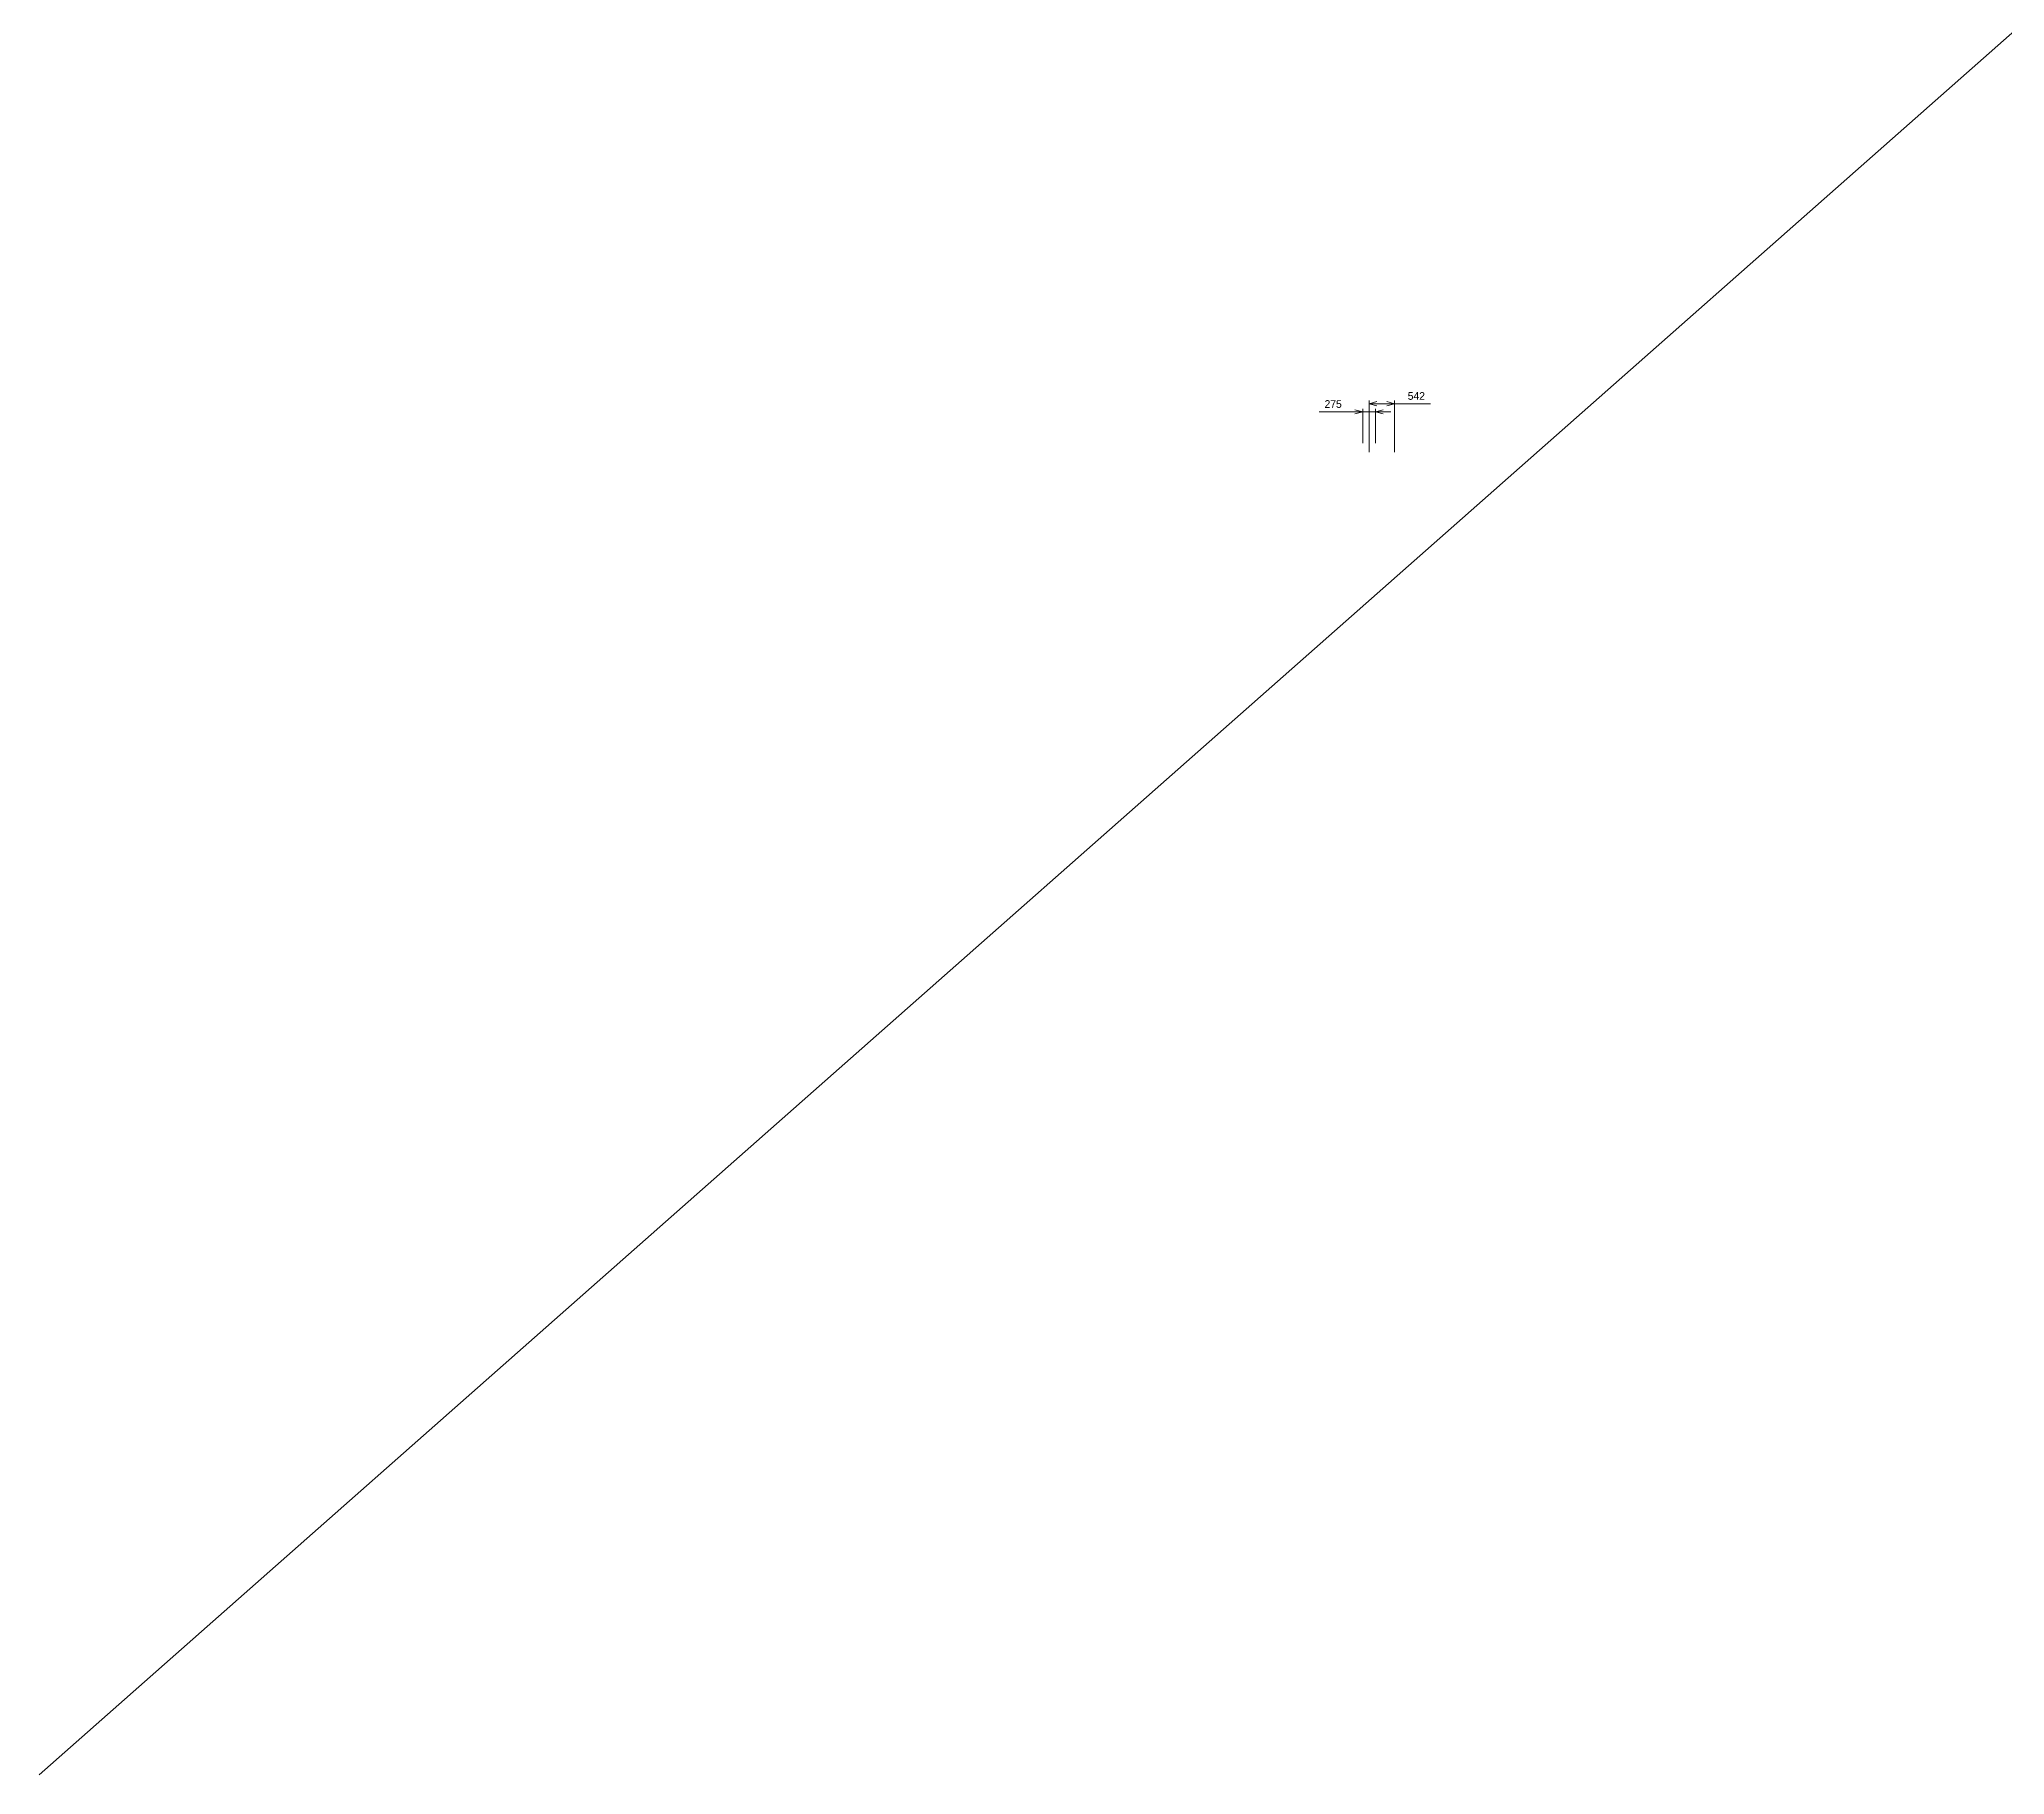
# Model space of a CAD drawing. Header units: inches. Extents: x 702888 to 852715, y 9845 to 271320.
# Drawn here: x 727325 to 769385, y 146511 to 183649 of the extents above; entities that cross this region are included whole.
import ezdxf

# ---------------------------------------------------------------- set-up
doc = ezdxf.new("R2010")
doc.units = ezdxf.units.IN
doc.header["$MEASUREMENT"] = 0
doc.header["$PDMODE"] = 34
doc.layers.get('0').update_dxf_attribs({"lineweight": 5})
doc.layers.get('Defpoints').update_dxf_attribs({"lineweight": 5})
doc.layers.add('AIR PIPE', color=120, linetype='Continuous', lineweight=5)
doc.dimstyles.new('D1', dxfattribs={"dimscale": 66, "dimtxt": 2.5, "dimasz": 2.5, "dimexe": 1, "dimexo": 1, "dimgap": 1.25, "dimtad": 1, "dimdec": 0, "dimdsep": 46, "dimtxsty": 'Standard', "dimblk": 'OPEN30', "dimcen": 2.5, "dimclrd": 150, "dimclre": 150, "dimclrt": 140, "dimadec": 0, "dimazin": 0, "dimtfac": 1, "dimtdec": 0, "dimtmove": 0, "dimatfit": 3, "dimfxl": 1, "dimtfill": 1, "dimlwd": 13, "dimlwe": 13, "dimarcsym": 0})

# ---------------------------------------------------------------- blocks, each defined once
blk = doc.blocks.new('_Open30')
at = {"color": 0, "linetype": 'ByBlock', "lineweight": -2}
for p, q in [((-1, 0.27), (0, 0)), ((0, 0), (-1, -0.27)), ((0, 0), (-1, 0))]:
    blk.add_line(p, q, dxfattribs=at)
blk = doc.blocks.new('*D258')
at = {"layer": 'AIR PIPE', "color": 150, "lineweight": 13, "transparency": 16777216}
for p, q in [((755481, 175678), (754711, 175678)), ((755646, 175005), (755646, 175744)), ((755921, 175678), (755646, 175678)), ((755921, 175005), (755921, 175744)), ((756086, 175678), (756251, 175678))]:
    blk.add_line(p, q, dxfattribs=at)
at = {"layer": 'Defpoints', "color": 0, "transparency": 16777216}
for p in [(755646, 175678), (755646, 174939), (755921, 174939)]:
    blk.add_point(p, dxfattribs=at)
at = {"layer": 'AIR PIPE', "color": 150, "lineweight": 13, "transparency": 16777216, "xscale": 165, "yscale": 165, "zscale": 165}
blk.add_blockref('_Open30', (755646, 175678), dxfattribs=at)
at = {"layer": 'AIR PIPE', "color": 150, "lineweight": 13, "transparency": 16777216, "xscale": 165, "yscale": 165, "zscale": 165, "rotation": 180}
blk.add_blockref('_Open30', (755921, 175678), dxfattribs=at)
at = {"layer": 'AIR PIPE', "color": 140, "transparency": 16777216, "insert": (755014, 175843), "char_height": 165, "attachment_point": 5, "bg_fill": 3, "box_fill_scale": 1.25, "bg_fill_color": 256, "bg_fill_true_color": 13158600, "bg_fill_transparency": 0}
blk.add_mtext('275', dxfattribs=at)
blk = doc.blocks.new('*D259')
at = {"layer": 'AIR PIPE', "color": 150, "lineweight": 13, "transparency": 16777216}
for p, q in [((755784, 174813), (755784, 175917)), ((755949, 175851), (756161, 175851)), ((756326, 174813), (756326, 175917)), ((756326, 175851), (757096, 175851))]:
    blk.add_line(p, q, dxfattribs=at)
at = {"layer": 'Defpoints', "color": 0, "transparency": 16777216}
for p in [(756326, 175851), (755784, 174747, 0), (756326, 174747, 0)]:
    blk.add_point(p, dxfattribs=at)
at = {"layer": 'AIR PIPE', "color": 150, "lineweight": 13, "transparency": 16777216, "xscale": 165, "yscale": 165, "zscale": 165, "rotation": 180}
blk.add_blockref('_Open30', (755784, 175851), dxfattribs=at)
at = {"layer": 'AIR PIPE', "color": 150, "lineweight": 13, "transparency": 16777216, "xscale": 165, "yscale": 165, "zscale": 165}
blk.add_blockref('_Open30', (756326, 175851), dxfattribs=at)
at = {"layer": 'AIR PIPE', "color": 140, "transparency": 16777216, "insert": (756794, 176016), "char_height": 165, "attachment_point": 5, "bg_fill": 3, "box_fill_scale": 1.25, "bg_fill_color": 256, "bg_fill_true_color": 13158600, "bg_fill_transparency": 0}
blk.add_mtext('542', dxfattribs=at)

msp = doc.modelspace()

# ---------------------------------------------------------------- dimensions: what is measured, and where the dimension line sits
at = {"layer": 'AIR PIPE'}
dim = msp.add_linear_dim(base=(755646.489, 175678.006), p1=(755921.489, 174939.272), p2=(755646.489, 174939.272), dimstyle='D1', dxfattribs=at)
dim.commit()
dim.dimension.update_dxf_attribs({"geometry": '*D258', "text_midpoint": (755013.989, 175843.006)})

# ---------------------------------------------------------------- next in the draw order: dimensions: what is measured, and where the dimension line sits
dim = msp.add_linear_dim(base=(756326.029, 175851.146), p1=(755784.029, 174747.461, 0), p2=(756326.029, 174747.461, 0), dimstyle='D1', dxfattribs=at)
dim.commit()
dim.dimension.update_dxf_attribs({"geometry": '*D259', "text_midpoint": (756793.529, 176016.146)})

# ---------------------------------------------------------------- next in the draw order: linework, layer by layer
msp.add_line((811445.731, 220787.682), (727324.53, 146511.292), dxfattribs=at)

doc.saveas('drawing.dxf')
